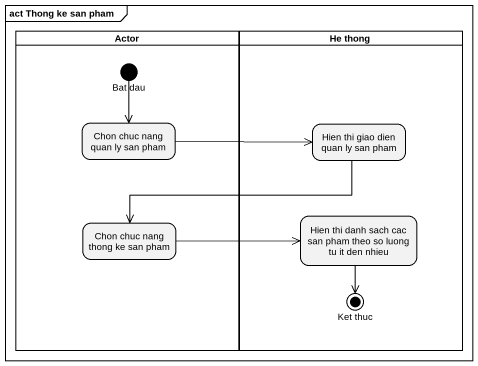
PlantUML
@startuml
mainframe act Thong ke san pham
hide empty description
state "Actor" as Actor_ <<partition>> {
  state "Bat dau" as Bat_dau <<start>>
  state "Chon chuc nang quan ly san pham" as Chon_chuc_nang_quan_ly_san
  state "Chon chuc nang thong ke san pham" as Chon_chuc_nang_thong_ke_san
}
state "He thong" as He_thong <<partition>> {
  state "Hien thi giao dien quan ly san pham" as Hien_thi_giao_dien_quan_ly
  state "Hien thi danh sach cac san pham theo so luong tu it den nhieu" as Hien_thi_danh_sach_cac_san
  state "Ket thuc" as Ket_thuc <<end>>
}
Bat_dau --> Chon_chuc_nang_quan_ly_san
Chon_chuc_nang_quan_ly_san -right-> Hien_thi_giao_dien_quan_ly
Hien_thi_giao_dien_quan_ly -left-> Chon_chuc_nang_thong_ke_san
Chon_chuc_nang_thong_ke_san -right-> Hien_thi_danh_sach_cac_san
Hien_thi_danh_sach_cac_san --> Ket_thuc
@enduml
